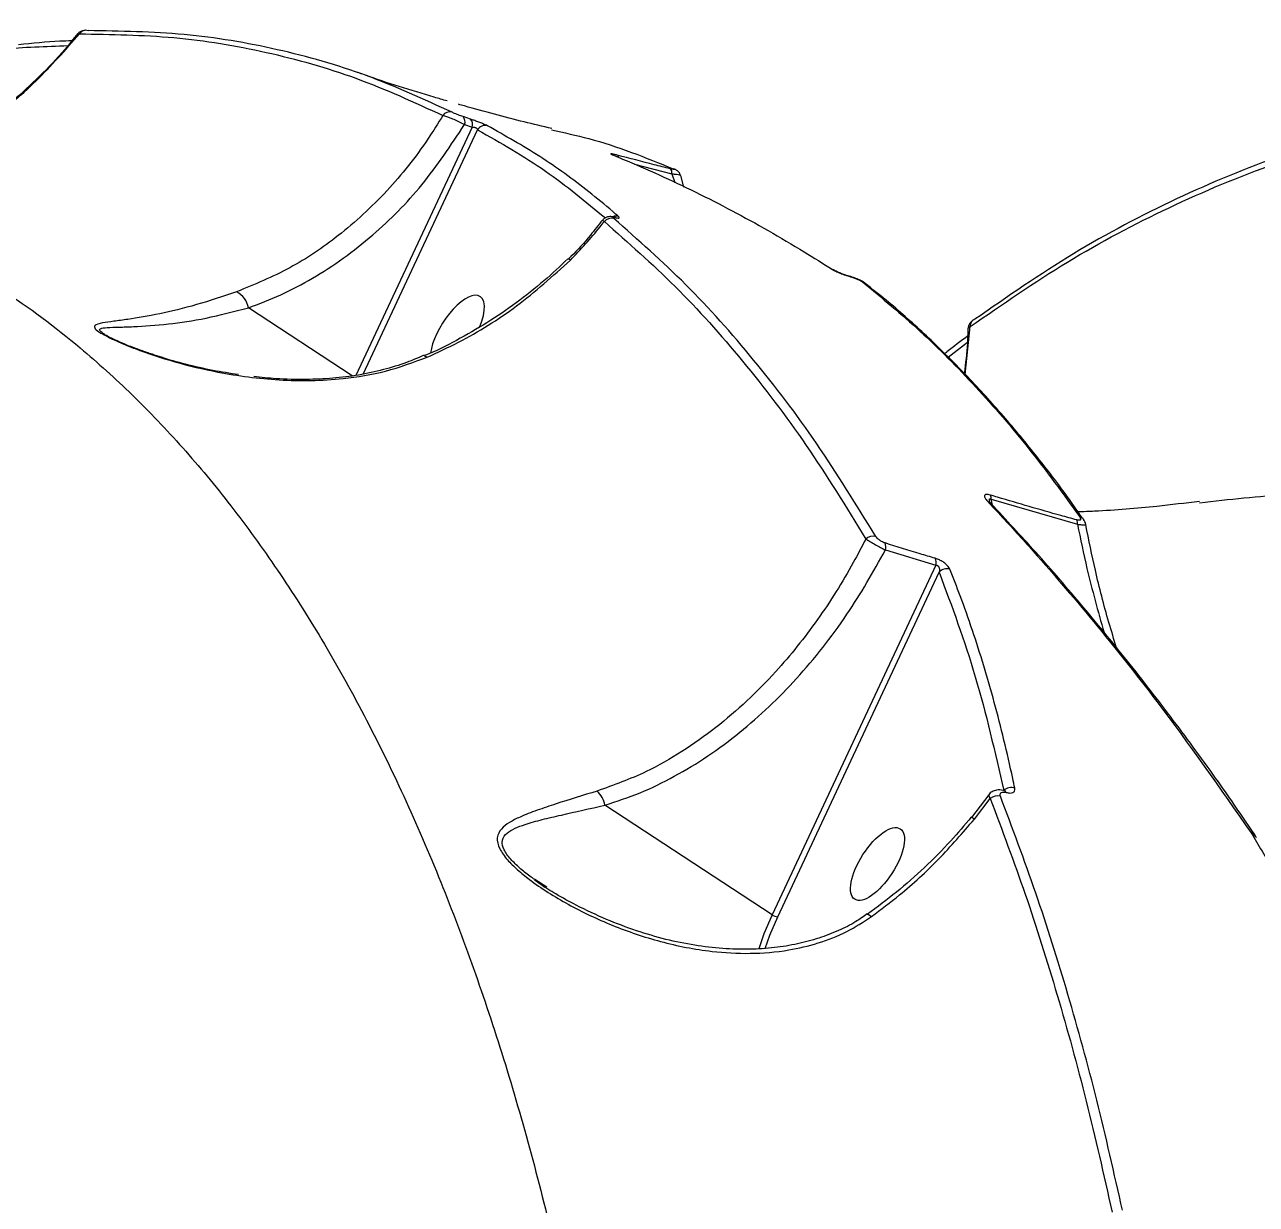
# Model space of a CAD drawing. Header units: millimetres. Extents: x -6328 to 5334, y -5037 to 4112.
# Drawn here: x -2576.2 to -2439.1, y 285.2 to 416.5 of the extents above; entities that cross this region are included whole.
import ezdxf

# ---------------------------------------------------------------- set-up
doc = ezdxf.new("R2010")
doc.units = ezdxf.units.MM
for name, color, linetype in [('DIKOM_ОБЪЕКТ', 7, 'Continuous'), ('DIKOM_РАЗМЕР_ЗОНА', 7, 'Continuous'), ('DIKOM_РАЗМЕР_ОБЪЕКТА', 7, 'Continuous')]:
    doc.layers.add(name, color=color, linetype=linetype)
doc.styles.add('style1', font='arial.ttf', dxfattribs={"width": 0.8})
doc.dimstyles.new('1-50', dxfattribs={"dimtxt": 300, "dimasz": 200, "dimexe": 100, "dimexo": 0, "dimgap": 100, "dimtad": 1, "dimtxsty": 'style1', "dimcen": 200, "dimclrd": 7, "dimclre": 7, "dimclrt": 7, "dimadec": 1, "dimazin": 2, "dimtfac": 1, "dimtmove": 0, "dimatfit": 2, "dimfxl": 0, "dimlwd": 25, "dimlwe": 18, "dimarcsym": 0})

# ---------------------------------------------------------------- blocks, each defined once
blk = doc.blocks.new('*D0')
at = {"layer": 'Defpoints', "color": 0, "transparency": 16777216}
for p in [(-3539.45, 760.32), (3333.52, 448.13), (3333.52, -4437.11)]:
    blk.add_point(p, dxfattribs=at)
at = {"layer": 'DIKOM_РАЗМЕР_ОБЪЕКТА', "color": 7, "lineweight": 18, "transparency": 16777216}
for p, q in [((-3539.45, 760.32), (-3539.45, -4537.11)), ((3333.52, 448.13), (3333.52, -4537.11))]:
    blk.add_line(p, q, dxfattribs=at)
at = {"layer": 'DIKOM_РАЗМЕР_ОБЪЕКТА', "color": 7, "lineweight": 25, "transparency": 16777216}
blk.add_line((-3339.45, -4437.11), (3133.52, -4437.11), dxfattribs=at)
at = {"layer": 'DIKOM_РАЗМЕР_ОБЪЕКТА', "color": 7, "transparency": 16777216}
for points in [[(-3339.45, -4403.77), (-3339.45, -4470.44), (-3539.45, -4437.11)], [(3133.52, -4403.77), (3133.52, -4470.44), (3333.52, -4437.11)]]:
    blk.add_solid(points, dxfattribs=at)
at = {"layer": 'DIKOM_РАЗМЕР_ОБЪЕКТА', "color": 7, "transparency": 16777216, "insert": (-102.96, -4183.94), "char_height": 300, "attachment_point": 5, "style": 'style1'}
blk.add_mtext('6900', dxfattribs=at)
blk = doc.blocks.new('*D1')
at = {"layer": 'Defpoints', "color": 0, "transparency": 16777216}
for p in [(-5040.91, 625.75), (5333.52, 448.13), (5333.52, -4936.78)]:
    blk.add_point(p, dxfattribs=at)
at = {"layer": 'DIKOM_РАЗМЕР_ЗОНА', "color": 7, "lineweight": 18, "transparency": 16777216}
for p, q in [((-5040.91, 625.75), (-5040.91, -5036.78)), ((5333.52, 448.13), (5333.52, -5036.78))]:
    blk.add_line(p, q, dxfattribs=at)
at = {"layer": 'DIKOM_РАЗМЕР_ЗОНА', "color": 7, "lineweight": 25, "transparency": 16777216}
blk.add_line((-4840.91, -4936.78), (5133.52, -4936.78), dxfattribs=at)
at = {"layer": 'DIKOM_РАЗМЕР_ЗОНА', "color": 7, "transparency": 16777216}
for points in [[(-4840.91, -4903.45), (-4840.91, -4970.11), (-5040.91, -4936.78)], [(5133.52, -4903.45), (5133.52, -4970.11), (5333.52, -4936.78)]]:
    blk.add_solid(points, dxfattribs=at)
at = {"layer": 'DIKOM_РАЗМЕР_ЗОНА', "color": 7, "transparency": 16777216, "insert": (-104.69, -4683.61), "char_height": 300, "attachment_point": 5, "style": 'style1'}
blk.add_mtext('10400', dxfattribs=at)
blk = doc.blocks.new('*D2')
at = {"layer": 'Defpoints', "color": 0, "transparency": 16777216}
for p in [(-5303.77, 2121.42), (-1621.11, 2121.42), (560.33, -2395.62)]:
    blk.add_point(p, dxfattribs=at)
at = {"layer": 'DIKOM_РАЗМЕР_ОБЪЕКТА', "color": 7, "lineweight": 18, "transparency": 16777216}
for p, q in [((-1621.11, 2121.42), (-5403.77, 2121.42)), ((560.33, -2395.62), (-5403.77, -2395.62))]:
    blk.add_line(p, q, dxfattribs=at)
at = {"layer": 'DIKOM_РАЗМЕР_ОБЪЕКТА', "color": 7, "lineweight": 25, "transparency": 16777216}
blk.add_line((-5303.77, -2195.62), (-5303.77, 1921.42), dxfattribs=at)
at = {"layer": 'DIKOM_РАЗМЕР_ОБЪЕКТА', "color": 7, "transparency": 16777216}
for points in [[(-5337.11, 1921.42), (-5270.44, 1921.42), (-5303.77, 2121.42)], [(-5337.11, -2195.62), (-5270.44, -2195.62), (-5303.77, -2395.62)]]:
    blk.add_solid(points, dxfattribs=at)
at = {"layer": 'DIKOM_РАЗМЕР_ОБЪЕКТА', "color": 7, "transparency": 16777216, "insert": (-5556.94, -137.1), "char_height": 300, "attachment_point": 5, "rotation": 90, "style": 'style1'}
blk.add_mtext('4500', dxfattribs=at)
blk = doc.blocks.new('*D3')
at = {"layer": 'Defpoints', "color": 0, "transparency": 16777216}
for p in [(-1814.92, 4111.71), (-5877.98, -3895.62), (33.33, -3895.62)]:
    blk.add_point(p, dxfattribs=at)
at = {"layer": 'DIKOM_РАЗМЕР_ЗОНА', "color": 7, "lineweight": 18, "transparency": 16777216}
for p, q in [((-1814.92, 4111.71), (-5977.98, 4111.71)), ((33.33, -3895.62), (-5977.98, -3895.62))]:
    blk.add_line(p, q, dxfattribs=at)
at = {"layer": 'DIKOM_РАЗМЕР_ЗОНА', "color": 7, "lineweight": 25, "transparency": 16777216}
blk.add_line((-5877.98, 3911.71), (-5877.98, -3695.62), dxfattribs=at)
at = {"layer": 'DIKOM_РАЗМЕР_ЗОНА', "color": 7, "transparency": 16777216}
for points in [[(-5911.31, 3911.71), (-5844.65, 3911.71), (-5877.98, 4111.71)], [(-5911.31, -3695.62), (-5844.65, -3695.62), (-5877.98, -3895.62)]]:
    blk.add_solid(points, dxfattribs=at)
at = {"layer": 'DIKOM_РАЗМЕР_ЗОНА', "color": 7, "transparency": 16777216, "insert": (-6131.15, 108.05), "char_height": 300, "attachment_point": 5, "rotation": 90, "style": 'style1'}
blk.add_mtext('8000', dxfattribs=at)

msp = doc.modelspace()

# ---------------------------------------------------------------- linework, layer by layer
at = {"layer": 'DIKOM_ОБЪЕКТ', "color": 7, "linetype": 'Continuous', "lineweight": 15}
for p, q in [((-2526.517, 405.967), (-2527.36, 406.251)), ((-2526.352, 405.075), (-2539.293, 377.455)), ((-2538.484, 377.602), (-2525.745, 404.79)), ((-2527.198, 405.36), (-2526.352, 405.075)), ((-2508.267, 400.955), (-2504.107, 399.891)), ((-2503.829, 400.406), (-2503.953, 400.447)), ((-2504.107, 399.891), (-2503.773, 398.905)), ((-2502.771, 398.412), (-2503.132, 399.693)), ((-2539.707, 377.404), (-2551.247, 384.966)), ((-2471.458, 377.549), (-2470.895, 382.876)), ((-2473.371, 379.471), (-2471.217, 381.157)), ((-2468.585, 363.661), (-2458.968, 360.889)), ((-2468.432, 363.004), (-2468.585, 363.661)), ((-2480.334, 358.017), (-2474.742, 356.313)), ((-2474.742, 356.313), (-2492.968, 317.415)), ((-2492.334, 317.189), (-2474.364, 355.54)), ((-2468.838, 330.782), (-2470.765, 328.25)), ((-2492.968, 317.415), (-2511.569, 329.604)), ((-2470.447, 328.056), (-2468.677, 330.353)), ((-2439.64, 326.551), (-2439.619, 326.521)), ((-2439.619, 326.521), (-2439.483, 326.302)), ((-2439.233, 326.312), (-2439.252, 326.338)), ((-2439.113, 326.089), (-2439.243, 326.31)), ((-2518.043, 320.475), (-2519.363, 321.337))]:
    msp.add_line(p, q, dxfattribs=at)
at = {"layer": 'DIKOM_ОБЪЕКТ', "color": 7, "linetype": 'Continuous', "lineweight": 15, "flags": 128}
for points in [[(-2510.533, 395.067), (-2510.501, 395.059), (-2510.368, 395.001)], [(-2486.016, 389.149), (-2486.105, 389.198), (-2486.237, 389.242)], [(-2470.385, 383.697), (-2470.503, 383.652), (-2470.606, 383.589)], [(-2531.635, 379.574), (-2531.618, 379.58), (-2531.503, 379.567), (-2531.36, 379.477)], [(-2492.968, 317.415), (-2493.865, 315.312), (-2494.446, 313.638)], [(-2493.727, 313.654), (-2493.203, 315.15), (-2492.334, 317.189)], [(-2482.359, 317.482), (-2482.354, 317.485), (-2482.257, 317.481), (-2482.102, 317.386), (-2481.898, 317.208)]]:
    msp.add_lwpolyline(points, dxfattribs=at)
at = {"layer": 'DIKOM_ОБЪЕКТ', "color": 7, "linetype": 'Continuous', "lineweight": 15}
for centre, radius, start, end in [((-2569.349, 415.03), 0.83, 71.99135, 148.79784), ((-2528.854, 405.837), 0.936, 73.26565, 143.99521), ((-2527.949, 405.684), 0.818, 336.74186, 43.95793), ((-2527.106, 405.397), 0.82, 336.92028, 44.05097), ((-2524.912, 404.305), 0.964, 73.79986, 149.79222), ((-2510.371, 401.664), 0.35, 7.39863, 58.5041), ((-2504.707, 399.996), 0.608, 350.10947, 49.58887), ((-2510.856, 393.946), 0.994, 73.71342, 141.2839), ((-2510.348, 394.239), 0.937, 71.55602, 111.31073), ((-2515.65, 390.091), 0.298, 38.1314, 89.8175), ((-2553.802, 384.477), 2.601, 10.83682, 61.4395), ((-2483.086, 387.1), 0.785, 51.24376, 76.24129), ((-2470.114, 382.974), 0.787, 128.66577, 187.18295), ((-2469.018, 362.777), 0.595, 43.4159, 79.82979), ((-2469.437, 363.767), 0.859, 352.90111, 25.0069), ((-2459.837, 360.972), 0.873, 354.59487, 26.54062), ((-2458.895, 360.988), 0.749, 33.98217, 76.48554), ((-2481.725, 358.451), 1.122, 74.24179, 135.37734), ((-2481.421, 358.33), 1.132, 343.93764, 24.3714), ((-2475.847, 356.61), 1.144, 344.92341, 25.19512), ((-2473.519, 354.817), 1.112, 71.48861, 139.45795), ((-2514.653, 328.96), 3.151, 11.78903, 44.94781), ((-2467.877, 329.439), 1.215, 74.35689, 131.22826), ((-2466.358, 330.426), 1.155, 68.95549, 135.391), ((-2467.228, 330.902), 0.346, 21.22043, 72.12024), ((-2471.164, 327.273), 1.062, 47.50317, 69.00314), ((-2439.684, 326.01), 0.542, 37.3155, 85.30338), ((-2439.654, 325.997), 0.525, 37.3463, 86.18526), ((-2492.245, 318.442), 1.255, 234.85073, 265.96373)]:
    msp.add_arc(centre, radius, start, end, dxfattribs=at)
for start_param, end_param in [(0.1508062, 2.4604463), (5.092558, 6.4339915)]:
    msp.add_ellipse((-2527.981, 382.311), major_axis=(2.535, 3.917), ratio=0.4116017, start_param=start_param, end_param=end_param, dxfattribs=at)
msp.add_ellipse((-2481.23, 323.069), major_axis=(2.535, 3.917), ratio=0.4116017, dxfattribs=at)
for points, knots in [([(-2596.748, 397.205), (-2595.886, 397.473), (-2592.568, 398.505), (-2586.924, 401.137), (-2580.477, 405.289), (-2574.764, 410.095), (-2571.637, 413.662), (-2570.059, 415.461)], [0, 0, 0, 0, 0.0845872, 0.325637, 0.5726296, 0.7844394, 1, 1, 1, 1]), ([(-2570.254, 415.494), (-2570.726, 414.904), (-2572.056, 413.243), (-2574.478, 410.719), (-2577.482, 407.93), (-2580.67, 405.38), (-2583.995, 403.082), (-2587.439, 401.064), (-2590.9, 399.337), (-2593.254, 398.431), (-2594.396, 397.992)], [0, 0, 0, 0, 0.0739237, 0.2082891, 0.3426836, 0.4771035, 0.6113892, 0.7438554, 0.8757936, 1, 1, 1, 1]), ([(-2569.371, 415.858), (-2569.435, 415.857), (-2569.582, 415.855), (-2569.85, 415.775), (-2570.086, 415.644), (-2570.184, 415.511), (-2570.219, 415.464)], [0, 0, 0, 0, 0.2327684, 0.5286464, 0.8328908, 1, 1, 1, 1]), ([(-2570.21, 415.458), (-2570.205, 415.47), (-2570.196, 415.492), (-2570.104, 415.471), (-2570.059, 415.461)], [0, 0, 0, 0, 0.5150509, 1, 1, 1, 1]), ([(-2570.059, 415.461), (-2566.531, 415.408), (-2559.463, 415.302), (-2549.206, 413.573), (-2539.187, 410.778), (-2532.806, 407.852), (-2529.611, 406.387)], [0, 0, 0, 0, 0.2481019, 0.4969506, 0.748088, 1, 1, 1, 1]), ([(-2528.585, 406.733), (-2531.736, 408.18), (-2538.047, 411.077), (-2548.024, 413.886), (-2558.341, 415.653), (-2565.505, 415.764), (-2569.093, 415.82)], [0, 0, 0, 0, 0.248104, 0.4969539, 0.7480901, 1, 1, 1, 1]), ([(-2589.597, 412.301), (-2585.932, 412.879), (-2579.677, 413.865), (-2573.784, 414.074), (-2571.345, 414.16)], [0, 0, 0, 0, 0.586078, 1, 1, 1, 1]), ([(-2570.919, 414.681), (-2571.356, 414.668), (-2573.287, 414.611), (-2575.287, 414.408), (-2576.835, 414.25)], [0, 0, 0, 0, 0.2261167, 1, 1, 1, 1]), ([(-2529.136, 407.995), (-2529.614, 408.134), (-2532.694, 409.033), (-2536.005, 410.048), (-2538.814, 411.072), (-2539.053, 411.159)], [0, 0, 0, 0, 0.1439398, 0.9274167, 1, 1, 1, 1]), ([(-2517.475, 404.927), (-2518.503, 405.167), (-2521.681, 405.911), (-2525.185, 406.86), (-2527.655, 407.567), (-2527.883, 407.632)], [0, 0, 0, 0, 0.3028189, 0.9357966, 1, 1, 1, 1]), ([(-2529.611, 406.387), (-2530.149, 405.518), (-2532.007, 402.516), (-2535.756, 397.818), (-2540.966, 393.02), (-2546.602, 389.209), (-2550.559, 387.583), (-2552.558, 386.761)], [0, 0, 0, 0, 0.0953049, 0.3289405, 0.5680093, 0.7817927, 1, 1, 1, 1]), ([(-2529.611, 406.387), (-2529.487, 406.356), (-2529.239, 406.293), (-2528.694, 406.086), (-2528.099, 405.824), (-2527.581, 405.569), (-2527.301, 405.417), (-2527.198, 405.36)], [0, 0, 0, 0, 0.2193575, 0.4388247, 0.6560351, 0.873298, 1, 1, 1, 1]), ([(-2527.36, 406.251), (-2527.44, 406.279), (-2527.608, 406.337), (-2527.892, 406.442), (-2528.177, 406.554), (-2528.429, 406.659), (-2528.533, 406.708), (-2528.585, 406.733)], [0, 0, 0, 0, 0.1798431, 0.3800933, 0.581207, 0.7906976, 1, 1, 1, 1]), ([(-2524.643, 405.231), (-2524.721, 405.269), (-2524.876, 405.346), (-2525.264, 405.509), (-2525.707, 405.681), (-2526.145, 405.841), (-2526.399, 405.927), (-2526.517, 405.967)], [0, 0, 0, 0, 0.2131431, 0.4264747, 0.630601, 0.8289228, 1, 1, 1, 1]), ([(-2551.247, 384.966), (-2550.033, 385.43), (-2547.597, 386.363), (-2544.069, 388.233), (-2540.646, 390.449), (-2536.468, 393.765), (-2531.717, 398.524), (-2528.717, 403.063), (-2527.198, 405.36)], [0, 0, 0, 0, 0.1259502, 0.2528128, 0.3825023, 0.5131454, 0.7535727, 1, 1, 1, 1]), ([(-2526.352, 405.075), (-2526.305, 405.079), (-2526.223, 405.086), (-2526.116, 405.072), (-2526.022, 405.049), (-2525.957, 405.024), (-2525.878, 404.979), (-2525.833, 404.942), (-2525.773, 404.873), (-2525.758, 404.828), (-2525.745, 404.79)], [0, 0, 0, 0, 0.1793224, 0.3191654, 0.36903, 0.5165529, 0.5564664, 0.716577, 0.7656539, 1, 1, 1, 1]), ([(-2525.745, 404.79), (-2523.177, 403.334), (-2518.154, 400.486), (-2513.699, 396.781), (-2511.521, 394.97)], [0, 0, 0, 0, 0.5113164, 1, 1, 1, 1]), ([(-2510.051, 395.128), (-2510.267, 395.317), (-2511.344, 396.262), (-2514.192, 398.602), (-2518.755, 401.917), (-2522.679, 404.126), (-2524.643, 405.231)], [0, 0, 0, 0, 0.0480628, 0.2403225, 0.6198794, 1, 1, 1, 1]), ([(-2517.512, 404.765), (-2516.121, 404.471), (-2511.469, 403.487), (-2507.05, 401.7), (-2503.953, 400.447)], [0, 0, 0, 0, 0.2992369, 1, 1, 1, 1]), ([(-2470.895, 382.876), (-2467.328, 385.353), (-2460.183, 390.315), (-2448.796, 396.299), (-2436.958, 401.292), (-2428.679, 403.588), (-2424.534, 404.738)], [0, 0, 0, 0, 0.2481019, 0.4969506, 0.748088, 1, 1, 1, 1]), ([(-2423.955, 405.591), (-2428.044, 404.459), (-2436.236, 402.19), (-2448.04, 397.239), (-2459.512, 391.24), (-2466.757, 386.214), (-2470.385, 383.697)], [0, 0, 0, 0, 0.248104, 0.4969539, 0.7480901, 1, 1, 1, 1]), ([(-2510.188, 401.962), (-2510.306, 401.992), (-2510.541, 402.053), (-2510.784, 402.104), (-2510.912, 402.116), (-2510.916, 402.089), (-2510.808, 402.03), (-2510.673, 401.974), (-2510.618, 401.951)], [0, 0, 0, 0, 0.1643483, 0.3291558, 0.4897496, 0.6616056, 0.8613755, 1, 1, 1, 1]), ([(-2510.519, 401.919), (-2510.546, 401.93), (-2510.624, 401.96), (-2510.673, 401.985), (-2510.66, 401.978), (-2510.659, 401.977)], [0, 0, 0, 0, 0.3287604, 0.9292675, 1, 1, 1, 1]), ([(-2510.618, 401.951), (-2510.277, 401.812), (-2508.574, 401.117), (-2504.157, 399.197), (-2497.399, 395.871), (-2490.986, 392.235), (-2487.283, 389.901), (-2486.237, 389.242)], [0, 0, 0, 0, 0.041373, 0.2068721, 0.5379152, 0.8694376, 1, 1, 1, 1]), ([(-2504.312, 400.459), (-2504.899, 400.604), (-2506.858, 401.091), (-2508.817, 401.603), (-2510.188, 401.962)], [0, 0, 0, 0, 0.2996336, 1, 1, 1, 1]), ([(-2503.953, 400.447), (-2503.946, 400.444), (-2503.895, 400.422), (-2503.835, 400.391), (-2503.835, 400.37), (-2503.917, 400.374), (-2504.078, 400.403), (-2504.234, 400.44), (-2504.312, 400.459)], [0, 0, 0, 0, 0.0354367, 0.2573494, 0.4482198, 0.6281255, 0.814367, 1, 1, 1, 1]), ([(-2503.149, 399.689), (-2503.169, 399.756), (-2503.212, 399.898), (-2503.339, 400.075), (-2503.481, 400.213), (-2503.611, 400.3), (-2503.722, 400.36), (-2503.79, 400.389), (-2503.829, 400.405)], [0, 0, 0, 0, 0.1766371, 0.3768691, 0.5495613, 0.6924847, 0.8251788, 1, 1, 1, 1]), ([(-2504.107, 399.891), (-2503.931, 399.872), (-2503.579, 399.833), (-2503.263, 399.764), (-2503.122, 399.713), (-2503.148, 399.69), (-2503.151, 399.688)], [0, 0, 0, 0, 0.3233714, 0.6469179, 0.9681658, 1, 1, 1, 1]), ([(-2510.383, 395.028), (-2510.478, 395.053), (-2510.718, 395.114), (-2511.048, 395.146), (-2511.426, 395.047), (-2511.677, 394.907), (-2511.779, 394.762), (-2511.815, 394.71)], [0, 0, 0, 0, 0.2084216, 0.5245393, 0.7011669, 0.8928734, 1, 1, 1, 1]), ([(-2510.578, 394.9), (-2510.593, 394.913), (-2510.647, 394.962), (-2510.668, 395.019), (-2510.584, 395.043), (-2510.44, 395.015), (-2510.368, 395.001)], [0, 0, 0, 0, 0.1085438, 0.3983746, 0.6996392, 1, 1, 1, 1]), ([(-2481.421, 359.531), (-2483.571, 363.031), (-2487.879, 370.043), (-2494.968, 379.33), (-2502.48, 387.781), (-2507.876, 392.525), (-2510.578, 394.9)], [0, 0, 0, 0, 0.2482771, 0.497233, 0.7482654, 1, 1, 1, 1]), ([(-2510.436, 395.048), (-2510.438, 395.048), (-2510.443, 395.049), (-2510.481, 395.054), (-2510.525, 395.065), (-2510.533, 395.068)], [0, 0, 0, 0, 0.3276451, 0.8757051, 1, 1, 1, 1]), ([(-2510.368, 395.001), (-2510.267, 394.981), (-2510.065, 394.942), (-2509.945, 394.977), (-2509.971, 395.053), (-2510.036, 395.114), (-2510.051, 395.128)], [0, 0, 0, 0, 0.3053848, 0.6114671, 0.9125837, 1, 1, 1, 1]), ([(-2511.85, 394.739), (-2512.287, 394.175), (-2513.387, 392.756), (-2514.678, 391.324), (-2515.559, 390.485), (-2515.656, 390.392)], [0, 0, 0, 0, 0.3695834, 0.9301096, 1, 1, 1, 1]), ([(-2515.415, 390.275), (-2514.279, 391.477), (-2512.968, 392.865), (-2511.789, 394.368), (-2511.632, 394.568)], [0, 0, 0, 0, 0.8666345, 1, 1, 1, 1]), ([(-2511.824, 394.718), (-2511.813, 394.703), (-2511.797, 394.681), (-2511.674, 394.597), (-2511.632, 394.568)], [0, 0, 0, 0, 0.6539422, 1, 1, 1, 1]), ([(-2511.632, 394.568), (-2508.971, 392.229), (-2503.642, 387.546), (-2496.169, 379.162), (-2489.05, 369.862), (-2484.701, 362.783), (-2482.524, 359.239)], [0, 0, 0, 0, 0.2482753, 0.4972305, 0.7482641, 1, 1, 1, 1]), ([(-2585.777, 390.995), (-2583.375, 389.703), (-2577.928, 386.772), (-2570.77, 381.336), (-2564.121, 375.355), (-2558.523, 369.481), (-2553.13, 362.984), (-2547.964, 355.86), (-2543.02, 348.088), (-2538.33, 339.699), (-2533.907, 330.694), (-2529.848, 321.284), (-2526.149, 311.519), (-2522.796, 301.439), (-2519.732, 290.887), (-2517.187, 280.761), (-2515.093, 271.213), (-2513.375, 262.336), (-2511.842, 253.221), (-2510.32, 242.824), (-2509.475, 235.293), (-2508.991, 230.975)], [0, 0, 0, 0, 0.060087, 0.1363229, 0.1898061, 0.2434773, 0.2972425, 0.3516884, 0.4062313, 0.461466, 0.5168008, 0.5723367, 0.6250885, 0.6778404, 0.7309376, 0.7840348, 0.8243505, 0.8646663, 0.905134, 0.9456016, 1, 1, 1, 1]), ([(-2515.687, 390.43), (-2516.564, 389.602), (-2518.402, 387.866), (-2521.423, 385.497), (-2524.674, 383.266), (-2528.079, 381.323), (-2530.42, 380.123), (-2531.635, 379.639), (-2531.652, 379.632)], [0, 0, 0, 0, 0.1845421, 0.3867375, 0.5898664, 0.7935047, 0.9970997, 1, 1, 1, 1]), ([(-2531.36, 379.477), (-2530.184, 380.021), (-2526.733, 381.613), (-2521.224, 385.031), (-2517.367, 388.512), (-2515.415, 390.275)], [0, 0, 0, 0, 0.2035485, 0.5968373, 1, 1, 1, 1]), ([(-2486.237, 389.242), (-2486.12, 389.173), (-2485.886, 389.037), (-2485.367, 388.81), (-2484.817, 388.603), (-2484.467, 388.502), (-2484.309, 388.456)], [0, 0, 0, 0, 0.259147, 0.5177259, 0.7812197, 1, 1, 1, 1]), ([(-2484.416, 388.506), (-2484.465, 388.519), (-2484.638, 388.565), (-2484.992, 388.684), (-2485.441, 388.858), (-2485.789, 389.019), (-2485.979, 389.125), (-2486.01, 389.146), (-2486.015, 389.149)], [0, 0, 0, 0, 0.0826909, 0.2898879, 0.5327263, 0.7965956, 0.9653673, 1, 1, 1, 1]), ([(-2482.6, 387.703), (-2482.622, 387.725), (-2482.728, 387.828), (-2483, 387.968), (-2483.458, 388.189), (-2483.974, 388.381), (-2484.256, 388.455), (-2484.364, 388.483)], [0, 0, 0, 0, 0.0521036, 0.2455495, 0.5665241, 0.8346212, 1, 1, 1, 1]), ([(-2484.309, 388.456), (-2484.265, 388.445), (-2484.094, 388.397), (-2483.772, 388.289), (-2483.399, 388.139), (-2483.084, 387.988), (-2482.961, 387.904), (-2482.899, 387.862)], [0, 0, 0, 0, 0.0798579, 0.3181423, 0.555587, 0.7774025, 1, 1, 1, 1]), ([(-2552.558, 386.761), (-2554.076, 386.252), (-2557.156, 385.22), (-2561.208, 384.247), (-2564.216, 383.738), (-2566.268, 383.47), (-2567.593, 383.288), (-2568.4, 383.075), (-2568.427, 382.7), (-2567.765, 382.188), (-2566.645, 381.596), (-2565.303, 380.995), (-2562.991, 380.07), (-2559.431, 378.895), (-2554.065, 377.608), (-2548.951, 376.941), (-2544.273, 376.839), (-2540.301, 377.088), (-2535.881, 377.797), (-2532.883, 378.912), (-2531.36, 379.477)], [0, 0, 0, 0, 0.0820687, 0.1664748, 0.2508371, 0.2940036, 0.3376005, 0.3839912, 0.4157853, 0.4428447, 0.469835, 0.4939799, 0.5187256, 0.588613, 0.6603826, 0.7589133, 0.8094734, 0.8604908, 0.9291629, 1, 1, 1, 1]), ([(-2482.899, 387.862), (-2480.736, 386.071), (-2476.407, 382.486), (-2470.241, 376.237), (-2464.298, 369.403), (-2460.58, 364.281), (-2458.72, 361.717)], [0, 0, 0, 0, 0.2489043, 0.4982428, 0.7488998, 1, 1, 1, 1]), ([(-2458.413, 361.552), (-2459.055, 362.479), (-2460.894, 365.133), (-2464.071, 369.214), (-2467.931, 373.812), (-2471.918, 378.118), (-2476.027, 382.126), (-2479.59, 385.322), (-2481.827, 387.067), (-2482.613, 387.681)], [0, 0, 0, 0, 0.0883915, 0.2530169, 0.4176614, 0.5822813, 0.7466538, 0.9109008, 1, 1, 1, 1]), ([(-2567.281, 382.025), (-2567.46, 382.149), (-2567.897, 382.45), (-2567.76, 382.69), (-2566.999, 382.796), (-2565.686, 382.825), (-2563.488, 382.882), (-2560.301, 383.108), (-2556.025, 383.745), (-2552.852, 384.556), (-2551.247, 384.966)], [0, 0, 0, 0, 0.0455708, 0.1110607, 0.1988414, 0.2979337, 0.3984357, 0.6050875, 0.8003282, 1, 1, 1, 1]), ([(-2471.157, 382.705), (-2471.173, 382.143), (-2471.22, 380.452), (-2471.433, 378.788), (-2471.575, 377.676)], [0, 0, 0, 0, 0.3323249, 1, 1, 1, 1]), ([(-2470.602, 383.582), (-2470.692, 383.515), (-2470.849, 383.398), (-2471.031, 383.119), (-2471.126, 382.884), (-2471.117, 382.738), (-2471.115, 382.701)], [0, 0, 0, 0, 0.3579484, 0.6217262, 0.9038958, 1, 1, 1, 1]), ([(-2471.118, 382.703), (-2471.105, 382.734), (-2471.084, 382.785), (-2470.947, 382.851), (-2470.895, 382.876)], [0, 0, 0, 0, 0.6190146, 1, 1, 1, 1]), ([(-2561.937, 379.8), (-2562.358, 379.939), (-2563.312, 380.252), (-2564.627, 380.761), (-2565.814, 381.262), (-2566.623, 381.645), (-2567.136, 381.921), (-2567.248, 381.996), (-2567.286, 382.021)], [0, 0, 0, 0, 0.1913083, 0.4327691, 0.6342299, 0.8048764, 0.933587, 1, 1, 1, 1]), ([(-2471.191, 381.818), (-2471.964, 381.255), (-2472.826, 380.626), (-2473.672, 379.925), (-2473.76, 379.852)], [0, 0, 0, 0, 0.8956515, 1, 1, 1, 1]), ([(-2552.36, 377.534), (-2553.311, 377.678), (-2555.303, 377.98), (-2558.167, 378.66), (-2560.419, 379.28), (-2561.607, 379.687), (-2561.937, 379.8)], [0, 0, 0, 0, 0.2880652, 0.6034315, 0.8899675, 1, 1, 1, 1]), ([(-2531.686, 379.69), (-2532.333, 379.415), (-2533.794, 378.792), (-2536.245, 378.05), (-2538.995, 377.445), (-2541.884, 377.099), (-2544.954, 376.96), (-2547.9, 377.017), (-2549.829, 377.228), (-2550.66, 377.319)], [0, 0, 0, 0, 0.1116808, 0.2524744, 0.39828, 0.5473579, 0.7002446, 0.870991, 1, 1, 1, 1]), ([(-2468.659, 364.13), (-2468.752, 364.155), (-2468.937, 364.204), (-2469.142, 364.206), (-2469.289, 364.15), (-2469.343, 363.992), (-2469.223, 363.717), (-2469.014, 363.479), (-2468.913, 363.363)], [0, 0, 0, 0, 0.1098635, 0.2200424, 0.3257284, 0.4925231, 0.7537199, 1, 1, 1, 1]), ([(-2468.913, 363.363), (-2468.607, 363.037), (-2467.077, 361.409), (-2463.124, 357.079), (-2457.136, 350.095), (-2448.827, 339.664), (-2443.107, 331.5), (-2439.64, 326.551)], [0, 0, 0, 0, 0.0299896, 0.1499527, 0.3900715, 0.6301904, 1, 1, 1, 1]), ([(-2468.745, 363.376), (-2468.748, 363.386), (-2468.773, 363.473), (-2468.781, 363.587), (-2468.761, 363.688), (-2468.726, 363.717), (-2468.702, 363.72), (-2468.673, 363.715), (-2468.636, 363.7), (-2468.604, 363.675), (-2468.585, 363.661)], [0, 0, 0, 0, 0.055423, 0.4715738, 0.6718354, 0.741184, 0.8111996, 0.8308607, 0.899548, 1, 1, 1, 1]), ([(-2468.58, 363.186), (-2468.596, 363.2), (-2468.683, 363.282), (-2468.746, 363.376), (-2468.758, 363.396), (-2468.763, 363.403)], [0, 0, 0, 0, 0.1200813, 0.6653183, 1, 1, 1, 1]), ([(-2459.056, 361.362), (-2459.642, 361.524), (-2462.576, 362.334), (-2465.777, 363.262), (-2468.39, 364.049), (-2468.659, 364.13)], [0, 0, 0, 0, 0.1831691, 0.9158786, 1, 1, 1, 1]), ([(-2445.388, 363.419), (-2446.962, 363.229), (-2450.767, 362.772), (-2455.285, 362.395), (-2458.286, 362.273), (-2458.901, 362.248)], [0, 0, 0, 0, 0.3593126, 0.8687399, 1, 1, 1, 1]), ([(-2445.374, 363.277), (-2442.091, 363.651), (-2435.833, 364.365), (-2426.302, 364.371), (-2416.929, 363.834), (-2407.373, 362.635), (-2397.626, 360.794), (-2387.721, 358.298), (-2377.654, 355.137), (-2367.481, 351.318), (-2357.396, 346.919), (-2347.445, 341.992), (-2338.034, 336.795), (-2329.009, 331.326), (-2320.37, 325.653), (-2311.745, 319.552), (-2301.878, 312.053), (-2290.799, 302.987), (-2282.693, 295.561), (-2278.635, 291.843)], [0, 0, 0, 0, 0.0640264, 0.122038, 0.1801514, 0.2387347, 0.2974216, 0.3568521, 0.4163894, 0.4764113, 0.5365419, 0.5936636, 0.6508781, 0.701367, 0.7518559, 0.8026005, 0.853345, 0.926576, 1, 1, 1, 1]), ([(-2439.241, 326.345), (-2440.481, 328.161), (-2443.351, 332.368), (-2447.97, 338.672), (-2453.078, 345.306), (-2458.293, 351.682), (-2463.46, 357.67), (-2466.928, 361.393), (-2468.592, 363.179)], [0, 0, 0, 0, 0.1332548, 0.3085788, 0.484186, 0.6602657, 0.8370068, 1, 1, 1, 1]), ([(-2458.72, 361.717), (-2458.675, 361.642), (-2458.597, 361.511), (-2458.618, 361.38), (-2458.719, 361.324), (-2458.867, 361.318), (-2458.993, 361.347), (-2459.056, 361.362)], [0, 0, 0, 0, 0.3196286, 0.5618766, 0.7279416, 0.8640377, 1, 1, 1, 1]), ([(-2458.968, 360.889), (-2458.631, 359.242), (-2457.81, 355.22), (-2456.68, 351.205), (-2456.013, 348.834)], [0, 0, 0, 0, 0.4094507, 1, 1, 1, 1]), ([(-2458.968, 360.889), (-2458.807, 360.866), (-2458.485, 360.819), (-2458.174, 360.796), (-2458.02, 360.8), (-2458.037, 360.824), (-2458.043, 360.832)], [0, 0, 0, 0, 0.2820029, 0.5638448, 0.8515016, 1, 1, 1, 1]), ([(-2458.024, 360.835), (-2458.025, 360.844), (-2458.034, 360.967), (-2458.128, 361.174), (-2458.234, 361.336), (-2458.288, 361.416)], [0, 0, 0, 0, 0.03626, 0.5210935, 1, 1, 1, 1]), ([(-2454.609, 347.116), (-2454.904, 348.063), (-2455.798, 350.938), (-2456.965, 355.518), (-2457.703, 359.142), (-2458.047, 360.831)], [0, 0, 0, 0, 0.2077752, 0.6309128, 1, 1, 1, 1]), ([(-2482.524, 359.239), (-2482.982, 358.36), (-2484.606, 355.24), (-2487.821, 350.165), (-2491.874, 345.088), (-2495.738, 341.156), (-2499.219, 338.164), (-2502.967, 335.52), (-2507.336, 333.018), (-2510.591, 331.846), (-2512.424, 331.186)], [0, 0, 0, 0, 0.0672692, 0.2386087, 0.4121732, 0.520863, 0.630243, 0.7420328, 0.8547814, 1, 1, 1, 1]), ([(-2482.524, 359.239), (-2482.4, 359.162), (-2482.153, 359.009), (-2481.608, 358.696), (-2481.024, 358.375), (-2480.593, 358.148), (-2480.378, 358.039), (-2480.334, 358.017)], [0, 0, 0, 0, 0.2435262, 0.4875448, 0.7197754, 0.941836, 1, 1, 1, 1]), ([(-2480.391, 358.797), (-2480.442, 358.814), (-2480.572, 358.859), (-2480.808, 358.975), (-2481.063, 359.142), (-2481.289, 359.341), (-2481.374, 359.463), (-2481.421, 359.531)], [0, 0, 0, 0, 0.1207619, 0.307548, 0.5229351, 0.737447, 1, 1, 1, 1]), ([(-2511.569, 329.604), (-2510.257, 330.04), (-2507.622, 330.915), (-2503.799, 332.782), (-2500.082, 335.033), (-2496.561, 337.643), (-2493.264, 340.54), (-2490.182, 343.694), (-2487.288, 347.133), (-2483.847, 351.792), (-2481.708, 355.582), (-2480.334, 358.017)], [0, 0, 0, 0, 0.1002261, 0.2013165, 0.3048778, 0.409185, 0.5093687, 0.6100991, 0.7124192, 0.8152392, 1, 1, 1, 1]), ([(-2474.812, 357.097), (-2475.37, 357.262), (-2477.233, 357.813), (-2479.09, 358.391), (-2480.391, 358.797)], [0, 0, 0, 0, 0.2996328, 1, 1, 1, 1]), ([(-2473.166, 355.872), (-2473.236, 355.999), (-2473.352, 356.209), (-2473.726, 356.547), (-2474.119, 356.808), (-2474.504, 356.997), (-2474.72, 357.067), (-2474.812, 357.097)], [0, 0, 0, 0, 0.3038664, 0.5023335, 0.7017042, 0.8732905, 1, 1, 1, 1]), ([(-2474.742, 356.313), (-2474.706, 356.318), (-2474.646, 356.325), (-2474.559, 356.3), (-2474.492, 356.257), (-2474.434, 356.194), (-2474.37, 356.073), (-2474.322, 355.844), (-2474.348, 355.66), (-2474.364, 355.54)], [0, 0, 0, 0, 0.1044812, 0.1740915, 0.2297651, 0.3047724, 0.3966989, 0.6086532, 1, 1, 1, 1]), ([(-2474.364, 355.54), (-2472.949, 351.741), (-2470.113, 344.129), (-2468.159, 335.539), (-2467.18, 331.237)], [0, 0, 0, 0, 0.4991744, 1, 1, 1, 1]), ([(-2465.944, 331.503), (-2466.02, 331.865), (-2466.399, 333.675), (-2467.458, 338.308), (-2469.33, 345.175), (-2471.42, 351.421), (-2472.781, 354.891), (-2473.166, 355.872)], [0, 0, 0, 0, 0.0413727, 0.2068702, 0.5381497, 0.8694287, 1, 1, 1, 1]), ([(-2512.424, 331.186), (-2513.995, 330.704), (-2516.373, 329.974), (-2519.154, 329.048), (-2520.889, 328.381), (-2522.226, 327.705), (-2523.167, 326.987), (-2523.678, 326.04), (-2523.407, 324.82), (-2522.491, 323.566), (-2521.318, 322.417), (-2519.799, 321.188), (-2517.903, 319.886), (-2514.875, 318.1), (-2510.733, 316.133), (-2505.371, 314.312), (-2500.196, 313.292), (-2495.391, 313.026), (-2491.409, 313.355), (-2487.788, 314.214), (-2484.647, 315.429), (-2482.795, 316.628), (-2481.898, 317.208)], [0, 0, 0, 0, 0.0866941, 0.1311764, 0.1760726, 0.2081975, 0.2409001, 0.2744194, 0.3082509, 0.337742, 0.3650519, 0.393035, 0.4327007, 0.4727589, 0.5545429, 0.6396923, 0.7264108, 0.7889965, 0.8528476, 0.9020912, 0.9525885, 1, 1, 1, 1]), ([(-2468.823, 330.77), (-2468.826, 330.769), (-2468.889, 330.746), (-2468.844, 330.601), (-2468.726, 330.425), (-2468.677, 330.353)], [0, 0, 0, 0, 0.0299125, 0.6034551, 1, 1, 1, 1]), ([(-2467.122, 331.226), (-2467.153, 331.236), (-2467.44, 331.331), (-2467.906, 331.341), (-2468.45, 331.138), (-2468.752, 330.928), (-2468.824, 330.776), (-2468.825, 330.773)], [0, 0, 0, 0, 0.0497539, 0.4614973, 0.7370334, 0.9946227, 1, 1, 1, 1]), ([(-2467.549, 330.609), (-2467.561, 330.645), (-2467.6, 330.764), (-2467.572, 330.926), (-2467.43, 331.045), (-2467.205, 331.088), (-2467.005, 331.048), (-2466.905, 331.028)], [0, 0, 0, 0, 0.1043526, 0.3453588, 0.5759422, 0.7877488, 1, 1, 1, 1]), ([(-2453.957, 284.519), (-2454.884, 288.637), (-2456.74, 296.881), (-2459.985, 308.63), (-2463.541, 319.962), (-2466.212, 327.058), (-2467.549, 330.609)], [0, 0, 0, 0, 0.2489045, 0.498243, 0.7488998, 1, 1, 1, 1]), ([(-2466.966, 331.206), (-2466.971, 331.206), (-2466.982, 331.206), (-2467.058, 331.212), (-2467.12, 331.232), (-2467.125, 331.234)], [0, 0, 0, 0, 0.4615706, 0.9537896, 1, 1, 1, 1]), ([(-2466.905, 331.028), (-2466.761, 330.999), (-2466.473, 330.94), (-2466.154, 331.006), (-2465.933, 331.177), (-2465.94, 331.39), (-2465.944, 331.503)], [0, 0, 0, 0, 0.2322168, 0.4640132, 0.7140228, 1, 1, 1, 1]), ([(-2519.363, 321.337), (-2519.552, 321.457), (-2520.172, 321.848), (-2521.067, 322.624), (-2522.11, 323.614), (-2522.878, 324.665), (-2523.035, 325.364), (-2522.929, 325.998), (-2522.519, 326.532), (-2521.591, 327.059), (-2520.289, 327.546), (-2518.563, 328.019), (-2515.686, 328.691), (-2513.224, 329.237), (-2511.569, 329.604)], [0, 0, 0, 0, 0.0272426, 0.0889675, 0.1519076, 0.2202676, 0.2873764, 0.3001699, 0.3801964, 0.455055, 0.5315381, 0.6463153, 0.7622471, 1, 1, 1, 1]), ([(-2468.677, 330.353), (-2467.355, 326.838), (-2464.707, 319.802), (-2461.164, 308.524), (-2457.912, 296.762), (-2456.046, 288.472), (-2455.112, 284.323)], [0, 0, 0, 0, 0.2489042, 0.4982426, 0.7488996, 1, 1, 1, 1]), ([(-2470.799, 328.278), (-2471.543, 327.392), (-2473.189, 325.434), (-2475.976, 322.653), (-2479.068, 319.901), (-2481.263, 318.282), (-2482.354, 317.477)], [0, 0, 0, 0, 0.2175989, 0.4810469, 0.7420332, 1, 1, 1, 1]), ([(-2481.898, 317.208), (-2480.847, 317.999), (-2478.237, 319.963), (-2474.338, 323.536), (-2471.749, 326.544), (-2470.447, 328.056)], [0, 0, 0, 0, 0.2512749, 0.6234754, 1, 1, 1, 1]), ([(-2439.483, 326.302), (-2438.683, 324.931), (-2437.085, 322.189), (-2433.856, 317.862), (-2430.073, 313.484), (-2425.728, 309.125), (-2420.897, 304.884), (-2415.649, 300.858), (-2410.064, 297.135), (-2404.218, 293.8), (-2398.213, 290.93), (-2392.147, 288.6), (-2386.091, 286.804), (-2382.176, 286.132), (-2380.216, 285.796)], [0, 0, 0, 0, 0.0836186, 0.1671661, 0.2504175, 0.3338525, 0.4173036, 0.5004885, 0.5837385, 0.6671385, 0.7504577, 0.8333964, 0.916628, 1, 1, 1, 1]), ([(-2439.056, 326.015), (-2439.061, 326.027), (-2439.093, 326.113), (-2439.237, 326.224), (-2439.402, 326.277), (-2439.483, 326.302)], [0, 0, 0, 0, 0.0772297, 0.5503142, 1, 1, 1, 1]), ([(-2482.375, 317.505), (-2482.787, 317.215), (-2483.79, 316.511), (-2485.601, 315.608), (-2487.775, 314.766), (-2490.162, 314.128), (-2492.736, 313.715), (-2495.526, 313.536), (-2498.501, 313.615), (-2501.631, 313.986), (-2504.842, 314.651), (-2508.124, 315.618), (-2511.459, 316.89), (-2514.447, 318.288), (-2516.902, 319.626), (-2518.46, 320.58), (-2519.184, 321.128), (-2519.391, 321.284)], [0, 0, 0, 0, 0.0382888, 0.0932188, 0.1513493, 0.2128283, 0.2778107, 0.3465559, 0.4227009, 0.5017627, 0.5844571, 0.6712061, 0.7621884, 0.8575737, 0.9247677, 0.9785301, 1, 1, 1, 1])]:
    msp.add_open_spline(points, degree=3, knots=knots, dxfattribs=at)

# ---------------------------------------------------------------- dimensions: what is measured, and where the dimension line sits
at = {"layer": 'DIKOM_РАЗМЕР_ЗОНА'}
dim = msp.add_linear_dim(base=(-5877.98, -3895.616), p1=(-1814.925, 4111.709), p2=(33.33, -3895.616), angle=90, text='8000', dimstyle='1-50', dxfattribs=at)
dim.commit()
dim.dimension.update_dxf_attribs({"geometry": '*D3', "text_midpoint": (-5877.98, 108.046), "dimtype": 160})
dim = msp.add_linear_dim(base=(5333.521, -4936.782), p1=(-5040.908, 625.746), p2=(5333.521, 448.128), text='10400', dimstyle='1-50', dxfattribs=at)
dim.commit()
dim.dimension.update_dxf_attribs({"geometry": '*D1', "text_midpoint": (-104.69, -4936.782), "dimtype": 160})
at = {"layer": 'DIKOM_РАЗМЕР_ОБЪЕКТА'}
dim = msp.add_linear_dim(base=(-5303.773, 2121.419), p1=(560.33, -2395.616), p2=(-1621.109, 2121.419), angle=90, text='4500', dimstyle='1-50', dxfattribs=at)
dim.commit()
dim.dimension.update_dxf_attribs({"geometry": '*D2', "text_midpoint": (-5303.773, -137.099), "dimtype": 160})
dim = msp.add_linear_dim(base=(3333.521, -4437.108), p1=(-3539.449, 760.323), p2=(3333.521, 448.128), text='6900', dimstyle='1-50', dxfattribs=at)
dim.commit()
dim.dimension.update_dxf_attribs({"geometry": '*D0', "text_midpoint": (-102.964, -4437.108), "dimtype": 160})

doc.saveas('drawing.dxf')
